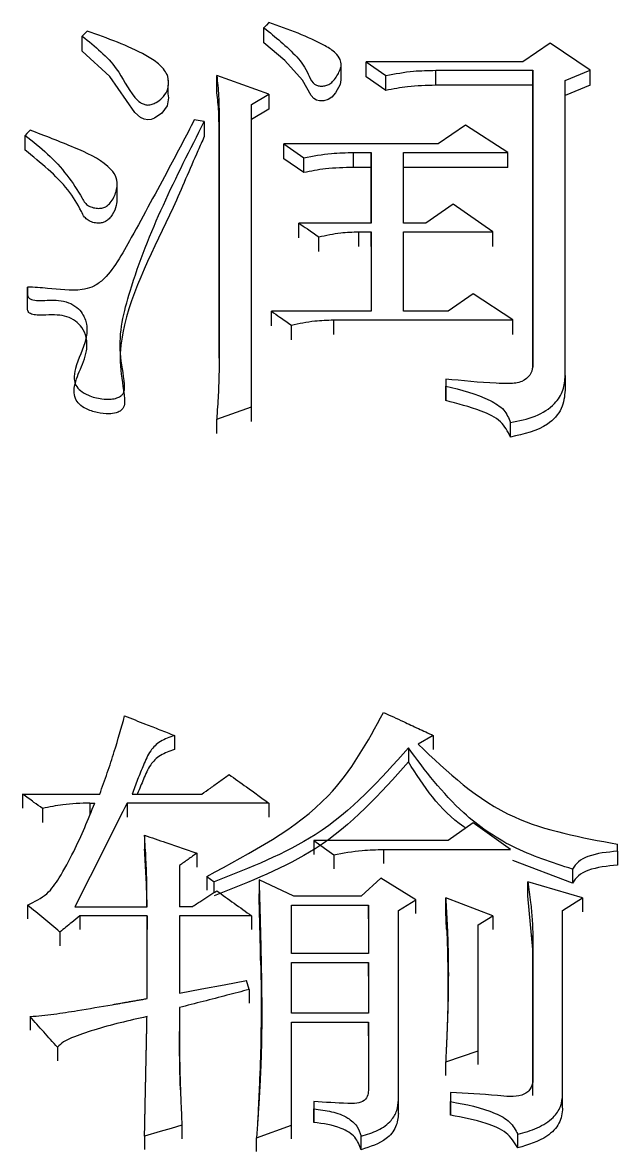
# Model space of a CAD drawing. Header units: millimetres. Extents: x 1852 to 4288, y 681 to 2404.
# Drawn here: x 2404.851 to 2407.436, y 2181.432 to 2186.341 of the extents above; entities that cross this region are included whole.
import ezdxf

# ---------------------------------------------------------------- set-up
doc = ezdxf.new("R2010")
doc.units = ezdxf.units.MM

msp = doc.modelspace()

# ---------------------------------------------------------------- linework, layer by layer
at = {"color": 7, "linetype": 'Continuous', "lineweight": 25}
for p, q in [((2405.132, 2186.3037), (2405.1103, 2186.2815)), ((2405.1103, 2186.2161), (2405.1103, 2186.2815)), ((2405.9, 2186.2532), (2405.9, 2186.3186)), ((2407.144, 2186.2518), (2407.025, 2186.1702)), ((2407.3171, 2186.1331), (2407.144, 2186.2518)), ((2406.2357, 2186.0913), (2406.2357, 2186.1569)), ((2406.3435, 2186.1702), (2406.43, 2186.1108)), ((2407.025, 2186.1702), (2406.3435, 2186.1702)), ((2406.3435, 2186.105), (2406.3435, 2186.1702)), ((2406.6464, 2186.1331), (2407.0683, 2186.1331)), ((2406.6464, 2186.0679), (2406.6464, 2186.1331)), ((2407.0683, 2186.1331), (2407.0683, 2184.8436)), ((2407.0683, 2186.0679), (2407.0683, 2186.1331)), ((2407.2089, 2186.0885), (2407.3171, 2186.1331)), ((2407.3171, 2186.0679), (2407.3171, 2186.1331)), ((2405.4835, 2186.0884), (2405.4835, 2186.0978)), ((2405.9216, 2186.029), (2405.6945, 2186.1108)), ((2405.6945, 2186.0457), (2405.6945, 2186.1108)), ((2406.43, 2186.0457), (2406.3435, 2186.105)), ((2406.43, 2186.0457), (2406.43, 2186.1108)), ((2407.2089, 2184.8058), (2407.2089, 2186.0885)), ((2405.4835, 2186.0327), (2405.4835, 2186.0686)), ((2407.0683, 2186.0679), (2406.6464, 2186.0679)), ((2407.0683, 2184.8436), (2407.0683, 2186.0679)), ((2407.3171, 2186.0679), (2407.2089, 2186.0234)), ((2405.8459, 2185.9844), (2405.9216, 2186.029)), ((2405.8459, 2184.6694), (2405.8459, 2185.9844)), ((2405.9216, 2186.029), (2405.9216, 2185.964)), ((2405.9216, 2185.964), (2405.8459, 2185.9194)), ((2405.6404, 2185.9099), (2405.5971, 2185.9173)), ((2405.6404, 2185.9099), (2405.6404, 2185.845)), ((2405.7053, 2185.9025), (2405.7053, 2184.8814)), ((2405.7053, 2185.8376), (2405.7053, 2185.9025)), ((2406.7762, 2185.895), (2406.6572, 2185.8129)), ((2406.9601, 2185.7756), (2406.7762, 2185.895)), ((2404.8616, 2185.7855), (2404.8616, 2185.8503)), ((2405.7053, 2184.8814), (2405.7053, 2185.8376)), ((2405.9865, 2185.8129), (2406.0731, 2185.7532)), ((2406.6572, 2185.8129), (2405.9865, 2185.8129)), ((2405.9865, 2185.7482), (2405.9865, 2185.8129)), ((2406.0731, 2185.6886), (2405.9865, 2185.7482)), ((2406.0731, 2185.6886), (2406.0731, 2185.7532)), ((2406.2894, 2185.7756), (2406.3651, 2185.7756)), ((2406.2894, 2185.7109), (2406.2894, 2185.7756)), ((2406.3651, 2185.7756), (2406.3651, 2185.4688)), ((2406.3651, 2185.7109), (2406.3651, 2185.7756)), ((2406.5058, 2185.7756), (2406.9601, 2185.7756)), ((2406.5058, 2185.4688), (2406.5058, 2185.7756)), ((2406.9601, 2185.7109), (2406.9601, 2185.7756)), ((2406.3651, 2185.7109), (2406.2894, 2185.7109)), ((2406.3651, 2185.4688), (2406.3651, 2185.7109)), ((2406.9601, 2185.7109), (2406.5058, 2185.7109)), ((2405.2624, 2185.5767), (2405.2624, 2185.6416)), ((2406.7221, 2185.5513), (2406.6031, 2185.4688)), ((2406.8952, 2185.4313), (2406.7221, 2185.5513)), ((2406.3651, 2185.4688), (2406.0514, 2185.4688)), ((2406.0514, 2185.4045), (2406.0514, 2185.4688)), ((2406.6031, 2185.4688), (2406.5058, 2185.4688)), ((2406.138, 2185.3446), (2406.138, 2185.4088)), ((2406.3111, 2185.4313), (2406.3651, 2185.4313)), ((2406.3111, 2185.4313), (2406.3111, 2185.3671)), ((2406.3651, 2185.4313), (2406.3651, 2185.0853)), ((2406.3651, 2185.3671), (2406.3651, 2185.4313)), ((2406.5058, 2185.4313), (2406.8952, 2185.4313)), ((2406.5058, 2185.0853), (2406.5058, 2185.4313)), ((2406.8952, 2185.3671), (2406.8952, 2185.4313)), ((2404.8724, 2185.0968), (2404.8724, 2185.1607)), ((2406.8086, 2185.1607), (2406.7005, 2185.0853)), ((2406.9817, 2185.0476), (2406.8086, 2185.1607)), ((2406.3651, 2185.0853), (2405.9324, 2185.0853)), ((2405.9324, 2185.0216), (2405.9324, 2185.0853)), ((2406.7005, 2185.0853), (2406.5058, 2185.0853)), ((2406.019, 2184.9613), (2406.019, 2185.025)), ((2406.2029, 2185.0476), (2406.9817, 2185.0476)), ((2406.2029, 2184.9839), (2406.2029, 2185.0476)), ((2406.9817, 2184.9839), (2406.9817, 2185.0476)), ((2407.2089, 2184.8058), (2407.2089, 2184.7425)), ((2406.6897, 2184.7906), (2406.6897, 2184.7603)), ((2406.6897, 2184.7906), (2406.6897, 2184.7273)), ((2406.6897, 2184.697), (2406.6897, 2184.7603)), ((2405.6945, 2184.6163), (2405.8459, 2184.6694)), ((2405.8459, 2184.6063), (2405.8459, 2184.6694)), ((2405.6945, 2184.5532), (2405.6945, 2184.6163)), ((2406.9709, 2184.5379), (2406.9709, 2184.6011)), ((2405.5106, 2183.2408), (2405.5106, 2183.1794)), ((2406.6356, 2183.2408), (2406.5707, 2183.2021)), ((2406.6356, 2183.2408), (2406.6356, 2183.1796)), ((2406.5274, 2183.1866), (2406.5274, 2183.1256)), ((2404.8507, 2182.9853), (2405.1861, 2182.9853)), ((2404.8507, 2182.9853), (2404.8507, 2182.9245)), ((2405.1428, 2182.9465), (2405.1644, 2182.9465)), ((2405.1428, 2182.9465), (2405.1428, 2182.8968)), ((2405.9216, 2182.9465), (2405.3051, 2182.9465)), ((2405.3051, 2182.9465), (2405.3051, 2182.8858)), ((2405.3267, 2182.9853), (2405.6296, 2182.9853)), ((2405.9216, 2182.9465), (2405.9216, 2182.8858)), ((2404.9373, 2182.9233), (2404.9373, 2182.8626)), ((2406.8087, 2182.8611), (2406.7005, 2182.7835)), ((2406.9709, 2182.7446), (2406.8087, 2182.8611)), ((2405.3808, 2182.8068), (2405.3808, 2182.7462)), ((2406.1164, 2182.7835), (2406.2029, 2182.7212)), ((2406.7005, 2182.7835), (2406.1164, 2182.7835)), ((2406.1164, 2182.7835), (2406.1164, 2182.723)), ((2406.4192, 2182.7446), (2406.9709, 2182.7446)), ((2406.4192, 2182.7446), (2406.4192, 2182.6841)), ((2407.4361, 2182.7368), (2407.4361, 2182.7679)), ((2405.6079, 2182.729), (2405.6079, 2182.6686)), ((2406.2029, 2182.7212), (2406.2029, 2182.6608)), ((2407.2414, 2182.5984), (2406.9811, 2182.6967)), ((2407.4361, 2182.7368), (2407.4361, 2182.6764)), ((2405.5322, 2182.6746), (2405.5322, 2182.4953)), ((2407.2414, 2182.659), (2407.2414, 2182.5987)), ((2405.6512, 2182.6278), (2405.6836, 2182.6045)), ((2405.6836, 2182.5585), (2405.6836, 2182.6045)), ((2406.0298, 2182.5421), (2405.8784, 2182.6123)), ((2405.8784, 2182.6123), (2405.8784, 2182.552)), ((2406.4084, 2182.62), (2406.3219, 2182.5421)), ((2406.5599, 2182.5265), (2406.4084, 2182.62)), ((2407.2846, 2182.5343), (2407.0467, 2182.6045)), ((2407.0467, 2182.5442), (2407.0467, 2182.6045)), ((2404.8724, 2182.5031), (2404.8724, 2182.443)), ((2406.019, 2182.5031), (2406.3543, 2182.5031)), ((2406.019, 2182.2922), (2406.019, 2182.5031)), ((2406.3219, 2182.5421), (2406.0298, 2182.5421)), ((2406.3543, 2182.5031), (2406.3543, 2182.2922)), ((2406.3543, 2182.443), (2406.3543, 2182.5031)), ((2406.4842, 2182.4797), (2406.5599, 2182.5265)), ((2406.5599, 2182.4664), (2406.5599, 2182.5265)), ((2406.8952, 2182.4563), (2406.6897, 2182.5343)), ((2406.6897, 2182.4738), (2406.6897, 2182.5343)), ((2407.0683, 2182.3101), (2407.0467, 2182.5439)), ((2407.1981, 2182.4797), (2407.2846, 2182.5343)), ((2407.2846, 2182.5343), (2407.2846, 2182.4742)), ((2405.0779, 2182.4953), (2405.3916, 2182.4953)), ((2405.3916, 2182.4563), (2405.0995, 2182.4563)), ((2405.0995, 2182.4563), (2405.0995, 2182.3962)), ((2405.3916, 2182.0965), (2405.3916, 2182.4563)), ((2405.3916, 2182.4563), (2405.3916, 2182.3962)), ((2405.5863, 2182.4953), (2405.5322, 2182.4953)), ((2405.8459, 2182.4563), (2405.5322, 2182.4563)), ((2405.5322, 2182.4563), (2405.5322, 2182.12)), ((2405.8459, 2182.4563), (2405.8459, 2182.3962)), ((2406.4842, 2181.6563), (2406.4842, 2182.4797)), ((2406.6936, 2182.3979), (2406.6897, 2182.4738)), ((2406.8303, 2182.4173), (2406.8952, 2182.4563)), ((2406.8952, 2182.4563), (2406.8952, 2182.3962)), ((2407.1981, 2181.6799), (2407.1981, 2182.4797)), ((2405.013, 2182.386), (2405.013, 2182.3261)), ((2407.0683, 2182.3704), (2407.0683, 2181.735)), ((2407.0683, 2182.3105), (2407.0683, 2182.3704)), ((2407.0683, 2181.6756), (2407.0683, 2182.3101)), ((2406.3543, 2182.2922), (2406.019, 2182.2922)), ((2406.019, 2182.2531), (2406.3543, 2182.2531)), ((2406.019, 2182.0337), (2406.019, 2182.2531)), ((2406.3543, 2182.2531), (2406.3543, 2182.0337)), ((2406.3543, 2182.1933), (2406.3543, 2182.2531)), ((2405.8351, 2182.1357), (2405.8243, 2182.1748)), ((2405.8351, 2182.1357), (2405.8351, 2182.076)), ((2404.8832, 2182.018), (2404.8832, 2181.9586)), ((2406.3543, 2182.0337), (2406.019, 2182.0337)), ((2406.019, 2181.9945), (2406.3543, 2181.9945)), ((2406.019, 2181.5459), (2406.019, 2181.9945)), ((2406.3543, 2181.9945), (2406.3544, 2181.7036)), ((2406.3543, 2181.935), (2406.3543, 2181.9945)), ((2405.0022, 2181.8845), (2405.0022, 2181.8252)), ((2406.6897, 2181.8216), (2406.8303, 2181.8688)), ((2406.8303, 2181.8095), (2406.8303, 2181.8688)), ((2406.6897, 2181.7624), (2406.6897, 2181.8216)), ((2406.7113, 2181.6878), (2406.7113, 2181.6484)), ((2406.7113, 2181.6878), (2406.7113, 2181.6287)), ((2407.1981, 2181.6209), (2407.1981, 2181.6799)), ((2406.1164, 2181.6484), (2406.1164, 2181.6169)), ((2406.1164, 2181.6484), (2406.1164, 2181.5894)), ((2406.1164, 2181.5576), (2406.1164, 2181.6169)), ((2406.4842, 2181.5973), (2406.4842, 2181.6563)), ((2406.7113, 2181.5891), (2406.7113, 2181.6484)), ((2405.5431, 2181.5459), (2405.5431, 2181.487)), ((2405.8676, 2181.4906), (2406.019, 2181.5459)), ((2406.019, 2181.487), (2406.019, 2181.5459)), ((2405.3808, 2181.4985), (2405.3808, 2181.4397)), ((2405.8676, 2181.4318), (2405.8676, 2181.4906)), ((2406.3219, 2181.4394), (2406.3219, 2181.4985)), ((2407.0034, 2181.4473), (2407.0034, 2181.5064))]:
    msp.add_line(p, q, dxfattribs=at)
at = {"color": 7, "linetype": 'Continuous', "lineweight": 25, "flags": 128}
for points in [[(2405.9216, 2186.3407), (2405.9108, 2186.3296), (2405.9, 2186.3185)], [(2406.2344, 2186.0915), (2406.2308, 2186.0712), (2406.2108, 2186.035), (2406.195, 2186.0161), (2406.1795, 2186.0058), (2406.1601, 2186.0002), (2406.1409, 2186), (2406.1275, 2186.0035), (2406.1164, 2186.0104), (2406.1056, 2186.0239), (2406.067, 2186.0907), (2405.9911, 2186.1753), (2405.9, 2186.2531), (2405.9, 2186.2531)], [(2405.4819, 2186.0313), (2405.4855, 2186.0136), (2405.4788, 2185.9791), (2405.4566, 2185.9474), (2405.4242, 2185.9245), (2405.4096, 2185.9191), (2405.3948, 2185.9173), (2405.3785, 2185.9203), (2405.3633, 2185.9279), (2405.339, 2185.9504), (2405.2298, 2186.1068), (2405.1103, 2186.2161), (2405.1103, 2186.2161)], [(2404.8832, 2185.8726), (2404.8777, 2185.867), (2404.8696, 2185.8586), (2404.8616, 2185.8503)], [(2404.8724, 2185.1269), (2404.8724, 2185.1506), (2404.8724, 2185.1908)], [(2405.6512, 2182.6278), (2405.6512, 2182.601), (2405.6512, 2182.5841), (2405.6512, 2182.5676)], [(2405.5322, 2182.12), (2405.6296, 2182.1383), (2405.7269, 2182.1566), (2405.8243, 2182.1748)], [(2405.5431, 2181.5459), (2405.496, 2181.5322), (2405.449, 2181.5184), (2405.3808, 2181.4985)]]:
    msp.add_lwpolyline(points, dxfattribs=at)
at = {"color": 7, "linetype": 'Continuous', "lineweight": 25}
for points, knots in [([(2405.9, 2186.3185), (2405.9246, 2186.2983), (2405.9985, 2186.2373), (2406.0801, 2186.1592), (2406.1037, 2186.0864), (2406.1222, 2186.0702), (2406.1361, 2186.0652), (2406.1522, 2186.0639), (2406.1697, 2186.0665), (2406.188, 2186.0742), (2406.2104, 2186.0957), (2406.2261, 2186.1238), (2406.2383, 2186.1554), (2406.2315, 2186.1831), (2406.2093, 2186.2136), (2406.1458, 2186.2522), (2406.0486, 2186.2959), (2405.9641, 2186.3257), (2405.9216, 2186.3407)], [0, 0, 0, 0, 0.109185, 0.329159, 0.383764, 0.397994, 0.412315, 0.428913, 0.44575, 0.465116, 0.490353, 0.552222, 0.585254, 0.61868, 0.660425, 0.720614, 0.859403, 1, 1, 1, 1]), ([(2405.1103, 2186.2815), (2405.1654, 2186.2371), (2405.2629, 2186.1584), (2405.3095, 2186.0452), (2405.3572, 2185.9954), (2405.3776, 2185.9848), (2405.3956, 2185.9811), (2405.4148, 2185.9847), (2405.4362, 2185.995), (2405.4605, 2186.014), (2405.4815, 2186.0432), (2405.4876, 2186.079), (2405.48, 2186.121), (2405.4441, 2186.1635), (2405.3305, 2186.233), (2405.22, 2186.2724), (2405.132, 2186.3037)], [0, 0, 0, 0, 0.207529, 0.367372, 0.400836, 0.41667, 0.431354, 0.448141, 0.466694, 0.497248, 0.538464, 0.578549, 0.619959, 0.682145, 0.746849, 1, 1, 1, 1]), ([(2406.43, 2186.1108), (2406.4698, 2186.1182), (2406.5409, 2186.1314), (2406.6141, 2186.1326), (2406.6464, 2186.1331)], [0, 0, 0, 0, 0.558835, 1, 1, 1, 1]), ([(2405.6945, 2186.1108), (2405.6978, 2186.0812), (2405.7034, 2186.0319), (2405.7045, 2185.9623), (2405.705, 2185.9224), (2405.7053, 2185.9025)], [0, 0, 0, 0, 0.426865, 0.713404, 1, 1, 1, 1]), ([(2405.7053, 2185.8376), (2405.7051, 2185.8524), (2405.7046, 2185.8946), (2405.7039, 2185.9641), (2405.6976, 2186.0185), (2405.6945, 2186.0457)], [0, 0, 0, 0, 0.213578, 0.606407, 1, 1, 1, 1]), ([(2406.6464, 2186.0679), (2406.6053, 2186.067), (2406.5321, 2186.0654), (2406.4612, 2186.0517), (2406.43, 2186.0457)], [0, 0, 0, 0, 0.561085, 1, 1, 1, 1]), ([(2405.5971, 2185.9173), (2405.5607, 2185.8473), (2405.4718, 2185.6763), (2405.3592, 2185.4703), (2405.2673, 2185.3045), (2405.2132, 2185.229), (2405.1561, 2185.189), (2405.075, 2185.1703), (2404.9801, 2185.1847), (2404.9014, 2185.1891), (2404.8724, 2185.1908)], [0, 0, 0, 0, 0.221772, 0.540825, 0.653503, 0.748944, 0.789647, 0.822549, 0.93445, 1, 1, 1, 1]), ([(2404.8724, 2185.1607), (2404.8725, 2185.1572), (2404.8727, 2185.1514), (2404.8774, 2185.1439), (2404.8849, 2185.1383), (2404.9015, 2185.1329), (2404.9434, 2185.1314), (2404.9955, 2185.1364), (2405.0511, 2185.1245), (2405.0873, 2185.1041), (2405.1155, 2185.0718), (2405.133, 2185.0243), (2405.1276, 2184.9407), (2405.0831, 2184.8657), (2405.0724, 2184.7966), (2405.0804, 2184.7631), (2405.1018, 2184.7375), (2405.1409, 2184.7159), (2405.1878, 2184.7035), (2405.2307, 2184.7018), (2405.2584, 2184.7067), (2405.2758, 2184.7146), (2405.2866, 2184.7247), (2405.2947, 2184.7425), (2405.2924, 2184.8029), (2405.258, 2184.9471), (2405.3534, 2185.3452), (2405.5181, 2185.6693), (2405.6404, 2185.9099)], [0, 0, 0, 0, 0.005261, 0.008837, 0.012422, 0.017277, 0.029828, 0.061172, 0.078769, 0.096459, 0.112862, 0.137643, 0.170618, 0.238675, 0.261666, 0.275651, 0.289759, 0.306991, 0.331345, 0.347224, 0.357105, 0.364402, 0.370592, 0.376767, 0.392657, 0.46137, 0.600195, 1, 1, 1, 1]), ([(2404.8616, 2185.8503), (2404.8951, 2185.8239), (2404.9965, 2185.7438), (2405.0759, 2185.6397), (2405.1197, 2185.5578), (2405.137, 2185.5432), (2405.1583, 2185.5348), (2405.1802, 2185.532), (2405.2004, 2185.5345), (2405.2181, 2185.5427), (2405.2413, 2185.5659), (2405.2577, 2185.6017), (2405.2655, 2185.6459), (2405.2519, 2185.6847), (2405.1959, 2185.7434), (2405.0653, 2185.8035), (2404.9476, 2185.8482), (2404.8832, 2185.8727)], [0, 0, 0, 0, 0.118687, 0.359196, 0.382949, 0.402078, 0.421221, 0.441113, 0.455768, 0.470499, 0.490908, 0.548405, 0.590663, 0.633125, 0.674263, 0.821869, 1, 1, 1, 1]), ([(2405.6404, 2185.845), (2405.6311, 2185.8246), (2405.585, 2185.7225), (2405.469, 2185.4388), (2405.2976, 2185.1364), (2405.2675, 2184.847), (2405.2922, 2184.7427), (2405.2946, 2184.6796), (2405.2868, 2184.6613), (2405.2744, 2184.6503), (2405.2539, 2184.6419), (2405.2197, 2184.6378), (2405.1737, 2184.6429), (2405.1294, 2184.6579), (2405.0958, 2184.6795), (2405.077, 2184.7067), (2405.0714, 2184.7563), (2405.0974, 2184.8254), (2405.1315, 2184.9005), (2405.1311, 2184.968), (2405.1128, 2185.0127), (2405.0824, 2185.0443), (2405.0443, 2185.0628), (2404.9993, 2185.0707), (2404.9601, 2185.0692), (2404.9266, 2185.0682), (2404.9052, 2185.069), (2404.8897, 2185.0725), (2404.8803, 2185.0772), (2404.8743, 2185.084), (2404.8724, 2185.0909), (2404.8724, 2185.0953), (2404.8724, 2185.0968)], [0, 0, 0, 0, 0.033509, 0.167495, 0.460572, 0.533975, 0.607467, 0.62244, 0.629349, 0.63632, 0.644144, 0.656215, 0.676583, 0.698156, 0.712672, 0.727345, 0.74395, 0.787231, 0.835835, 0.865096, 0.888822, 0.906543, 0.924342, 0.940793, 0.960202, 0.97046, 0.980426, 0.985388, 0.989354, 0.993351, 0.997673, 1, 1, 1, 1]), ([(2405.261, 2185.5768), (2405.2607, 2185.5663), (2405.26, 2185.5415), (2405.2451, 2185.5113), (2405.2286, 2185.4878), (2405.2133, 2185.4755), (2405.1966, 2185.4693), (2405.1774, 2185.4678), (2405.156, 2185.471), (2405.1348, 2185.48), (2405.117, 2185.4966), (2405.0948, 2185.5435), (2405.0505, 2185.617), (2404.9627, 2185.7042), (2404.8955, 2185.7583), (2404.8616, 2185.7855)], [0, 0, 0, 0, 0.057364, 0.135452, 0.174054, 0.20354, 0.227011, 0.250403, 0.283482, 0.316855, 0.35045, 0.398369, 0.589542, 0.793116, 1, 1, 1, 1]), ([(2406.0731, 2185.7532), (2406.1128, 2185.7606), (2406.184, 2185.7739), (2406.2571, 2185.7751), (2406.2894, 2185.7756)], [0, 0, 0, 0, 0.558836, 1, 1, 1, 1]), ([(2406.2894, 2185.7109), (2406.2483, 2185.71), (2406.1751, 2185.7084), (2406.1042, 2185.6946), (2406.0731, 2185.6886)], [0, 0, 0, 0, 0.561086, 1, 1, 1, 1]), ([(2406.0514, 2185.4688), (2406.0638, 2185.4602), (2406.0844, 2185.446), (2406.1132, 2185.426), (2406.1297, 2185.4145), (2406.138, 2185.4088)], [0, 0, 0, 0, 0.42837, 0.714189, 1, 1, 1, 1]), ([(2406.138, 2185.4088), (2406.1697, 2185.4156), (2406.2264, 2185.4278), (2406.2851, 2185.4302), (2406.311, 2185.4313)], [0, 0, 0, 0, 0.558879, 1, 1, 1, 1]), ([(2404.8724, 2185.1908), (2404.8724, 2185.1852), (2404.8724, 2185.1751), (2404.8724, 2185.1651), (2404.8724, 2185.1607)], [0, 0, 0, 0, 0.56, 1, 1, 1, 1]), ([(2405.9324, 2185.0853), (2405.9448, 2185.0767), (2405.9654, 2185.0623), (2405.9943, 2185.0422), (2406.0107, 2185.0307), (2406.019, 2185.025)], [0, 0, 0, 0, 0.428365, 0.714185, 1, 1, 1, 1]), ([(2406.019, 2185.025), (2406.0526, 2185.0323), (2406.1128, 2185.0456), (2406.1753, 2185.047), (2406.2029, 2185.0476)], [0, 0, 0, 0, 0.558545, 1, 1, 1, 1]), ([(2405.7053, 2184.8814), (2405.705, 2184.8549), (2405.7044, 2184.8019), (2405.7011, 2184.7135), (2405.6969, 2184.6516), (2405.6945, 2184.6163)], [0, 0, 0, 0, 0.300385, 0.600783, 1, 1, 1, 1]), ([(2407.0683, 2184.8436), (2407.0654, 2184.8313), (2407.0596, 2184.8063), (2407.0213, 2184.7751), (2406.965, 2184.7698), (2406.8546, 2184.7736), (2406.7627, 2184.7831), (2406.6897, 2184.7906)], [0, 0, 0, 0, 0.1108835, 0.2260486, 0.356903, 0.4892019, 1, 1, 1, 1]), ([(2406.9709, 2184.6011), (2407.008, 2184.6086), (2407.0807, 2184.6233), (2407.1636, 2184.6754), (2407.2042, 2184.7415), (2407.2073, 2184.7845), (2407.2089, 2184.8058)], [0, 0, 0, 0, 0.292671, 0.574804, 0.788903, 1, 1, 1, 1]), ([(2406.6897, 2184.7603), (2406.756, 2184.7435), (2406.8477, 2184.7202), (2406.9484, 2184.6601), (2406.9635, 2184.6205), (2406.9709, 2184.6011)], [0, 0, 0, 0, 0.5729384, 0.7913837, 1, 1, 1, 1]), ([(2406.6897, 2184.7272), (2406.6897, 2184.7216), (2406.6897, 2184.7115), (2406.6897, 2184.7014), (2406.6897, 2184.697)], [0, 0, 0, 0, 0.56, 1, 1, 1, 1]), ([(2407.2089, 2184.7423), (2407.2063, 2184.7152), (2407.2009, 2184.6603), (2407.1227, 2184.5725), (2407.0292, 2184.5512), (2406.9709, 2184.5379)], [0, 0, 0, 0, 0.269364, 0.545159, 1, 1, 1, 1]), ([(2406.9709, 2184.5379), (2406.9595, 2184.5621), (2406.9359, 2184.612), (2406.8256, 2184.662), (2406.7415, 2184.6836), (2406.6897, 2184.697)], [0, 0, 0, 0, 0.2654466, 0.5469642, 1, 1, 1, 1]), ([(2405.6512, 2182.6278), (2405.8466, 2182.7321), (2406.1897, 2182.915), (2406.3502, 2183.2129), (2406.4193, 2183.3412)], [0, 0, 0, 0, 0.569597, 1, 1, 1, 1]), ([(2406.4193, 2183.3412), (2406.4483, 2183.3277), (2406.4988, 2183.3042), (2406.5709, 2183.2708), (2406.614, 2183.2508), (2406.6356, 2183.2408)], [0, 0, 0, 0, 0.402386, 0.701193, 1, 1, 1, 1]), ([(2405.1861, 2182.9853), (2405.1972, 2183.0162), (2405.2195, 2183.078), (2405.2566, 2183.1914), (2405.2798, 2183.2742), (2405.2942, 2183.3257)], [0, 0, 0, 0, 0.274107, 0.548239, 1, 1, 1, 1]), ([(2405.2942, 2183.3257), (2405.3244, 2183.3139), (2405.3755, 2183.2938), (2405.4476, 2183.2655), (2405.4896, 2183.249), (2405.5106, 2183.2408)], [0, 0, 0, 0, 0.417909, 0.708955, 1, 1, 1, 1]), ([(2405.5106, 2183.2408), (2405.4892, 2183.2333), (2405.4474, 2183.2186), (2405.4003, 2183.1715), (2405.3768, 2183.1121), (2405.3501, 2183.0492), (2405.3345, 2183.0066), (2405.3267, 2182.9853)], [0, 0, 0, 0, 0.178456, 0.349692, 0.567005, 0.783635, 1, 1, 1, 1]), ([(2406.5274, 2183.1866), (2406.405, 2183.0492), (2406.1828, 2182.7999), (2405.8383, 2182.665), (2405.6836, 2182.6045)], [0, 0, 0, 0, 0.551113, 1, 1, 1, 1]), ([(2407.2414, 2182.659), (2407.1518, 2182.688), (2406.9749, 2182.7452), (2406.7214, 2182.9255), (2406.6006, 2183.0882), (2406.5274, 2183.1866)], [0, 0, 0, 0, 0.288018, 0.569196, 1, 1, 1, 1]), ([(2406.5707, 2183.2021), (2406.698, 2183.0811), (2406.9293, 2182.8613), (2407.2789, 2182.7969), (2407.4361, 2182.7679)], [0, 0, 0, 0, 0.550671, 1, 1, 1, 1]), ([(2405.5106, 2183.1794), (2405.4892, 2183.1719), (2405.4474, 2183.1573), (2405.4002, 2183.1102), (2405.377, 2183.0509), (2405.3583, 2183.0082), (2405.35, 2182.9861), (2405.3497, 2182.9853)], [0, 0, 0, 0, 0.225395, 0.441569, 0.715814, 0.989183, 1, 1, 1, 1]), ([(2406.5274, 2183.1253), (2406.405, 2182.9881), (2406.1827, 2182.739), (2405.8383, 2182.6044), (2405.6836, 2182.5439)], [0, 0, 0, 0, 0.551009, 1, 1, 1, 1]), ([(2406.7761, 2182.8378), (2406.7736, 2182.8395), (2406.6623, 2182.9156), (2406.5941, 2183.0216), (2406.5274, 2183.1253)], [0, 0, 0, 0, 0.022454, 1, 1, 1, 1]), ([(2405.6296, 2182.9853), (2405.6421, 2182.9943), (2405.6681, 2183.0129), (2405.7078, 2183.0414), (2405.735, 2183.0608), (2405.7486, 2183.0706)], [0, 0, 0, 0, 0.314652, 0.657325, 1, 1, 1, 1]), ([(2405.7486, 2183.0706), (2405.7735, 2183.0527), (2405.8149, 2183.0231), (2405.8725, 2182.9817), (2405.9053, 2182.9583), (2405.9216, 2182.9465)], [0, 0, 0, 0, 0.432644, 0.716322, 1, 1, 1, 1]), ([(2404.9373, 2182.9233), (2404.9249, 2182.9321), (2404.9043, 2182.9469), (2404.8755, 2182.9676), (2404.859, 2182.9794), (2404.8507, 2182.9853)], [0, 0, 0, 0, 0.428361, 0.714181, 1, 1, 1, 1]), ([(2404.8724, 2182.5031), (2404.9024, 2182.5178), (2404.9618, 2182.5469), (2405.019, 2182.6347), (2405.0908, 2182.7649), (2405.1357, 2182.8757), (2405.1644, 2182.9465)], [0, 0, 0, 0, 0.161067, 0.318631, 0.564031, 1, 1, 1, 1]), ([(2405.1428, 2182.9465), (2405.1037, 2182.9454), (2405.0341, 2182.9435), (2404.9668, 2182.9294), (2404.9373, 2182.9233)], [0, 0, 0, 0, 0.5610734, 1, 1, 1, 1]), ([(2405.3051, 2182.9465), (2405.28, 2182.8969), (2405.2296, 2182.7971), (2405.1539, 2182.6467), (2405.1032, 2182.5458), (2405.0779, 2182.4953)], [0, 0, 0, 0, 0.330678, 0.665338, 1, 1, 1, 1]), ([(2405.3916, 2182.4953), (2405.3915, 2182.5286), (2405.3914, 2182.5973), (2405.3876, 2182.7012), (2405.3831, 2182.7716), (2405.3808, 2182.8068)], [0, 0, 0, 0, 0.320269, 0.660054, 1, 1, 1, 1]), ([(2405.3808, 2182.8068), (2405.4117, 2182.7962), (2405.465, 2182.778), (2405.5407, 2182.752), (2405.5855, 2182.7367), (2405.6079, 2182.729)], [0, 0, 0, 0, 0.4083, 0.70415, 1, 1, 1, 1]), ([(2405.3912, 2182.4953), (2405.3911, 2182.5085), (2405.3909, 2182.5569), (2405.3875, 2182.6405), (2405.383, 2182.7108), (2405.3808, 2182.7459)], [0, 0, 0, 0, 0.1572683, 0.5785381, 1, 1, 1, 1]), ([(2406.2029, 2182.7212), (2406.244, 2182.7292), (2406.3151, 2182.7429), (2406.3883, 2182.7441), (2406.4192, 2182.7446)], [0, 0, 0, 0, 0.576908, 1, 1, 1, 1]), ([(2405.6079, 2182.729), (2405.5953, 2182.7199), (2405.5701, 2182.7018), (2405.5448, 2182.6836), (2405.5322, 2182.6746)], [0, 0, 0, 0, 0.5000008, 1, 1, 1, 1]), ([(2407.4361, 2182.7368), (2407.392, 2182.733), (2407.3311, 2182.7278), (2407.2643, 2182.6939), (2407.2489, 2182.6705), (2407.2414, 2182.659)], [0, 0, 0, 0, 0.571542, 0.789948, 1, 1, 1, 1]), ([(2407.4361, 2182.6761), (2407.392, 2182.6723), (2407.3312, 2182.6671), (2407.2643, 2182.6333), (2407.2489, 2182.6098), (2407.2414, 2182.5984)], [0, 0, 0, 0, 0.571693, 0.790076, 1, 1, 1, 1]), ([(2405.8784, 2182.6123), (2405.8786, 2182.6053), (2405.879, 2182.5915), (2405.8796, 2182.5708), (2405.8802, 2182.5501), (2405.8808, 2182.5293), (2405.8813, 2182.512), (2405.8817, 2182.4947), (2405.8821, 2182.4809), (2405.8825, 2182.467), (2405.8828, 2182.4567), (2405.883, 2182.448), (2405.8833, 2182.4359), (2405.8837, 2182.4238), (2405.884, 2182.4099), (2405.8843, 2182.3995), (2405.8846, 2182.3857), (2405.885, 2182.3718), (2405.8854, 2182.3545), (2405.8857, 2182.3406), (2405.8861, 2182.3267), (2405.8863, 2182.3181), (2405.8864, 2182.3094), (2405.8866, 2182.3007), (2405.8868, 2182.2921), (2405.887, 2182.2834), (2405.8872, 2182.2747), (2405.8874, 2182.2661), (2405.8875, 2182.2574), (2405.8877, 2182.2487), (2405.8879, 2182.24), (2405.888, 2182.2313), (2405.8882, 2182.2227), (2405.8883, 2182.214), (2405.8885, 2182.2053), (2405.8888, 2182.1862), (2405.8899, 2182.1133), (2405.8906, 2182.0159), (2405.8894, 2181.9183), (2405.8882, 2181.8695), (2405.8874, 2181.8416), (2405.8867, 2181.8207), (2405.8859, 2181.7998), (2405.885, 2181.7788), (2405.8842, 2181.7614), (2405.8833, 2181.744), (2405.8824, 2181.7265), (2405.8815, 2181.7091), (2405.8805, 2181.6916), (2405.8795, 2181.6741), (2405.8783, 2181.6532), (2405.8772, 2181.6357), (2405.8761, 2181.6183), (2405.875, 2181.6008), (2405.8738, 2181.5833), (2405.8727, 2181.5659), (2405.8715, 2181.5484), (2405.8703, 2181.5309), (2405.869, 2181.5117), (2405.8682, 2181.4994), (2405.8676, 2181.4906)], [0, 0, 0, 0, 0.018603, 0.037206, 0.055809, 0.074412, 0.093015, 0.102316, 0.120919, 0.130221, 0.139522, 0.148824, 0.153474, 0.172077, 0.181379, 0.19068, 0.199982, 0.218585, 0.227886, 0.246489, 0.255791, 0.265092, 0.269743, 0.279044, 0.288346, 0.292997, 0.302298, 0.311599, 0.31625, 0.325552, 0.334853, 0.339504, 0.348805, 0.358107, 0.362758, 0.372059, 0.409265, 0.558092, 0.632505, 0.669711, 0.688314, 0.706917, 0.72552, 0.744123, 0.762726, 0.772028, 0.790631, 0.809233, 0.818535, 0.837138, 0.855741, 0.874344, 0.883645, 0.902248, 0.920851, 0.930153, 0.948756, 0.967359, 0.97666, 1, 1, 1, 1]), ([(2407.0467, 2182.6045), (2407.0509, 2182.5746), (2407.0585, 2182.5209), (2407.0662, 2182.4428), (2407.0676, 2182.3946), (2407.0683, 2182.3704)], [0, 0, 0, 0, 0.38409, 0.691775, 1, 1, 1, 1]), ([(2405.5863, 2182.4953), (2405.5994, 2182.5038), (2405.6239, 2182.5197), (2405.66, 2182.5431), (2405.683, 2182.558), (2405.6945, 2182.5655)], [0, 0, 0, 0, 0.36195, 0.680974, 1, 1, 1, 1]), ([(2405.6945, 2182.5655), (2405.7197, 2182.5473), (2405.7702, 2182.5109), (2405.8207, 2182.4745), (2405.8459, 2182.4563)], [0, 0, 0, 0, 0.5, 1, 1, 1, 1]), ([(2405.886, 2182.2424), (2405.8859, 2182.2455), (2405.8841, 2182.349), (2405.8812, 2182.4519), (2405.8784, 2182.5517)], [0, 0, 0, 0, 0.030859, 1, 1, 1, 1]), ([(2405.013, 2182.386), (2404.9896, 2182.4055), (2404.9427, 2182.4446), (2404.8959, 2182.4836), (2404.8724, 2182.5031)], [0, 0, 0, 0, 0.5, 1, 1, 1, 1]), ([(2406.6897, 2182.5343), (2406.6911, 2182.5101), (2406.6932, 2182.4738), (2406.6955, 2182.4313), (2406.6965, 2182.4101), (2406.6974, 2182.3889), (2406.7, 2182.3252), (2406.7015, 2182.24), (2406.701, 2182.1427), (2406.6999, 2182.0909), (2406.6991, 2182.0604), (2406.6989, 2182.0513), (2406.6985, 2182.0391), (2406.6981, 2182.0269), (2406.6977, 2182.0147), (2406.6974, 2182.0056), (2406.6971, 2181.9964), (2406.6966, 2181.9842), (2406.6962, 2181.972), (2406.6957, 2181.9598), (2406.6953, 2181.9507), (2406.6948, 2181.9385), (2406.6943, 2181.9263), (2406.6937, 2181.911), (2406.693, 2181.8957), (2406.6922, 2181.8774), (2406.6911, 2181.8527), (2406.6903, 2181.8341), (2406.6897, 2181.8216)], [0, 0, 0, 0, 0.1024398, 0.1536597, 0.1792697, 0.1920747, 0.2432948, 0.4481938, 0.5506355, 0.6530768, 0.6658817, 0.6786867, 0.6914917, 0.7171016, 0.7299066, 0.7427115, 0.7555165, 0.7683215, 0.7939314, 0.8067364, 0.8195413, 0.8323463, 0.8579562, 0.8707612, 0.8963711, 0.9219811, 0.947591, 1, 1, 1, 1]), ([(2405.0995, 2182.4563), (2405.0877, 2182.4467), (2405.0674, 2182.4302), (2405.0386, 2182.4068), (2405.0215, 2182.393), (2405.013, 2182.386)], [0, 0, 0, 0, 0.408883, 0.704441, 1, 1, 1, 1]), ([(2406.6939, 2182.3991), (2406.6939, 2182.3992), (2406.6938, 2182.3999), (2406.694, 2182.3947), (2406.6967, 2182.3312), (2406.7, 2182.2203), (2406.6995, 2182.0802), (2406.6978, 2182.0208), (2406.6968, 2181.9889)], [0, 0, 0, 0, 0.003713, 0.025466, 0.076389, 0.48901, 0.726573, 1, 1, 1, 1]), ([(2406.8303, 2181.8688), (2406.8303, 2182.0022), (2406.8303, 2182.1855), (2406.8303, 2182.3677), (2406.8303, 2182.4173)], [0, 0, 0, 0, 0.728341, 1, 1, 1, 1]), ([(2405.8859, 2182.2463), (2405.8859, 2182.2463), (2405.8859, 2182.2466), (2405.886, 2182.2456), (2405.8864, 2182.2197), (2405.8883, 2182.0846), (2405.887, 2181.9187), (2405.8814, 2181.7459), (2405.8758, 2181.6282), (2405.8731, 2181.5739), (2405.8721, 2181.5569), (2405.872, 2181.5547), (2405.872, 2181.5547), (2405.872, 2181.5547)], [0, 0, 0, 0, 0.0005031, 0.0072608, 0.0135762, 0.2215354, 0.5008607, 0.7564849, 0.9233, 0.9846772, 0.9950824, 0.9988797, 1, 1, 1, 1]), ([(2405.8351, 2182.1357), (2405.8031, 2182.1274), (2405.7366, 2182.1102), (2405.6356, 2182.084), (2405.5667, 2182.0662), (2405.5322, 2182.0573)], [0, 0, 0, 0, 0.317295, 0.658647, 1, 1, 1, 1]), ([(2404.8832, 2182.018), (2404.9177, 2182.0214), (2404.9867, 2182.0281), (2405.1056, 2182.0469), (2405.1963, 2182.0623), (2405.2562, 2182.0727), (2405.2688, 2182.0749), (2405.2782, 2182.0765), (2405.2877, 2182.0782), (2405.2956, 2182.0796), (2405.3034, 2182.0809), (2405.3097, 2182.082), (2405.3176, 2182.0834), (2405.3255, 2182.0848), (2405.3334, 2182.0862), (2405.3412, 2182.0876), (2405.3491, 2182.089), (2405.357, 2182.0904), (2405.3648, 2182.0917), (2405.3727, 2182.0931), (2405.3822, 2182.0948), (2405.3885, 2182.0959), (2405.3916, 2182.0965)], [0, 0, 0, 0, 0.201249, 0.402512, 0.701241, 0.738586, 0.757258, 0.77593, 0.794603, 0.813275, 0.822611, 0.841284, 0.85062, 0.869292, 0.887965, 0.897301, 0.915973, 0.934645, 0.943982, 0.962654, 0.981327, 1, 1, 1, 1]), ([(2405.5322, 2182.0573), (2405.5322, 2182.0021), (2405.5322, 2181.9452), (2405.5327, 2181.8847), (2405.5328, 2181.8761), (2405.5329, 2181.8674), (2405.533, 2181.8588), (2405.5331, 2181.8519), (2405.5332, 2181.8432), (2405.5333, 2181.8363), (2405.5334, 2181.8277), (2405.5335, 2181.8208), (2405.5337, 2181.8121), (2405.5339, 2181.8035), (2405.5341, 2181.7896), (2405.5344, 2181.7775), (2405.5347, 2181.7654), (2405.535, 2181.7568), (2405.5352, 2181.7481), (2405.5355, 2181.7395), (2405.5357, 2181.7308), (2405.5361, 2181.7204), (2405.5364, 2181.7101), (2405.5367, 2181.7014), (2405.537, 2181.6928), (2405.5373, 2181.6841), (2405.5377, 2181.6754), (2405.5379, 2181.6685), (2405.5382, 2181.6616), (2405.5385, 2181.6547), (2405.5388, 2181.646), (2405.5392, 2181.6374), (2405.5395, 2181.6287), (2405.5399, 2181.62), (2405.5407, 2181.601), (2405.5418, 2181.5757), (2405.5427, 2181.5538), (2405.5431, 2181.5459)], [0, 0, 0, 0, 0.32454, 0.334682, 0.354966, 0.37525, 0.385391, 0.405675, 0.415817, 0.436101, 0.446242, 0.466526, 0.476668, 0.496952, 0.517235, 0.557803, 0.567945, 0.588228, 0.608512, 0.618654, 0.638938, 0.659221, 0.679505, 0.699789, 0.709931, 0.730214, 0.750498, 0.76064, 0.770782, 0.791065, 0.801207, 0.821491, 0.841775, 0.851916, 0.8722, 0.953335, 1, 1, 1, 1]), ([(2405.0022, 2181.8845), (2404.9824, 2181.9068), (2404.9427, 2181.9513), (2404.903, 2181.9958), (2404.8832, 2182.018)], [0, 0, 0, 0, 0.499998, 1, 1, 1, 1]), ([(2405.3916, 2182.018), (2405.3136, 2182.0005), (2405.2016, 2181.9754), (2405.0831, 2181.934), (2405.0274, 2181.9101), (2405.0105, 2181.893), (2405.0022, 2181.8845)], [0, 0, 0, 0, 0.564923, 0.811394, 0.907312, 1, 1, 1, 1]), ([(2405.3808, 2181.4985), (2405.3808, 2181.501), (2405.3809, 2181.5048), (2405.381, 2181.5098), (2405.3811, 2181.5149), (2405.3813, 2181.5211), (2405.3814, 2181.5287), (2405.3816, 2181.5362), (2405.3817, 2181.5438), (2405.3819, 2181.5513), (2405.382, 2181.5588), (2405.3822, 2181.5664), (2405.3824, 2181.5739), (2405.3825, 2181.5815), (2405.3827, 2181.589), (2405.3829, 2181.599), (2405.3831, 2181.6091), (2405.3833, 2181.6191), (2405.3834, 2181.6267), (2405.3836, 2181.6342), (2405.3838, 2181.6417), (2405.3839, 2181.6493), (2405.3841, 2181.6568), (2405.3842, 2181.6643), (2405.3844, 2181.6718), (2405.3845, 2181.6794), (2405.3847, 2181.6869), (2405.3848, 2181.6944), (2405.3851, 2181.7045), (2405.3853, 2181.7145), (2405.3855, 2181.7245), (2405.3856, 2181.7321), (2405.3858, 2181.7396), (2405.3859, 2181.7471), (2405.3861, 2181.7546), (2405.3863, 2181.7621), (2405.3864, 2181.7697), (2405.3866, 2181.7772), (2405.3867, 2181.7847), (2405.3869, 2181.7922), (2405.3871, 2181.8022), (2405.3873, 2181.8123), (2405.3875, 2181.8223), (2405.3877, 2181.8298), (2405.3878, 2181.8373), (2405.388, 2181.8448), (2405.3881, 2181.8523), (2405.3883, 2181.8598), (2405.3885, 2181.8674), (2405.3886, 2181.8749), (2405.3888, 2181.8824), (2405.3889, 2181.8899), (2405.3891, 2181.8974), (2405.3893, 2181.9074), (2405.3895, 2181.9174), (2405.3897, 2181.9274), (2405.3899, 2181.9349), (2405.39, 2181.9424), (2405.3902, 2181.9499), (2405.3903, 2181.9574), (2405.3905, 2181.9649), (2405.3907, 2181.9724), (2405.3908, 2181.9799), (2405.391, 2181.9874), (2405.3911, 2181.9949), (2405.3913, 2182.0051), (2405.3915, 2182.0128), (2405.3916, 2182.018)], [0, 0, 0, 0, 0.014477, 0.021715, 0.028953, 0.043429, 0.057906, 0.072382, 0.086858, 0.101335, 0.115811, 0.130287, 0.144764, 0.15924, 0.173716, 0.188193, 0.217145, 0.231622, 0.246098, 0.260574, 0.275051, 0.289527, 0.304003, 0.31848, 0.332956, 0.347432, 0.361908, 0.376385, 0.390861, 0.419814, 0.43429, 0.448766, 0.463243, 0.477719, 0.492195, 0.506672, 0.521148, 0.535624, 0.550101, 0.564577, 0.579053, 0.608006, 0.622482, 0.636959, 0.651435, 0.665911, 0.680388, 0.694864, 0.70934, 0.723817, 0.738293, 0.752769, 0.767246, 0.781722, 0.810675, 0.825151, 0.839627, 0.854104, 0.86858, 0.883056, 0.897533, 0.912009, 0.926485, 0.940962, 0.955438, 0.969914, 1, 1, 1, 1]), ([(2405.5368, 2181.6991), (2405.5368, 2181.7006), (2405.5366, 2181.7051), (2405.535, 2181.7564), (2405.5333, 2181.8396), (2405.5326, 2181.9153), (2405.5325, 2181.9505), (2405.5325, 2181.9536)], [0, 0, 0, 0, 0.043588, 0.13963, 0.631797, 0.967745, 1, 1, 1, 1]), ([(2407.0684, 2181.735), (2407.0659, 2181.7242), (2407.0618, 2181.7068), (2407.0434, 2181.6865), (2406.9972, 2181.6652), (2406.8798, 2181.6798), (2406.7783, 2181.6846), (2406.7113, 2181.6878)], [0, 0, 0, 0, 0.101343, 0.162893, 0.226662, 0.489518, 1, 1, 1, 1]), ([(2406.3544, 2181.7036), (2406.3539, 2181.695), (2406.3529, 2181.6775), (2406.3385, 2181.6506), (2406.3021, 2181.6393), (2406.2279, 2181.6416), (2406.1657, 2181.6454), (2406.1164, 2181.6484)], [0, 0, 0, 0, 0.111245, 0.226323, 0.352571, 0.486481, 1, 1, 1, 1]), ([(2407.0034, 2181.5064), (2407.0322, 2181.5145), (2407.089, 2181.5306), (2407.1554, 2181.5726), (2407.1931, 2181.6261), (2407.1965, 2181.6621), (2407.1981, 2181.6799)], [0, 0, 0, 0, 0.291495, 0.574413, 0.789057, 1, 1, 1, 1]), ([(2406.1164, 2181.6169), (2406.1425, 2181.6137), (2406.1943, 2181.6075), (2406.2611, 2181.5832), (2406.3071, 2181.544), (2406.317, 2181.5135), (2406.3219, 2181.4985)], [0, 0, 0, 0, 0.2904, 0.575151, 0.790821, 1, 1, 1, 1]), ([(2406.3219, 2181.4985), (2406.3472, 2181.5058), (2406.397, 2181.5202), (2406.4521, 2181.5606), (2406.4808, 2181.609), (2406.4831, 2181.6406), (2406.4842, 2181.6563)], [0, 0, 0, 0, 0.291879, 0.573778, 0.788361, 1, 1, 1, 1]), ([(2406.7113, 2181.6484), (2406.7779, 2181.636), (2406.87, 2181.619), (2406.9723, 2181.5634), (2406.9932, 2181.5251), (2407.0034, 2181.5064)], [0, 0, 0, 0, 0.571986, 0.790496, 1, 1, 1, 1]), ([(2406.7113, 2181.6284), (2406.7113, 2181.6211), (2406.7113, 2181.608), (2406.7113, 2181.5948), (2406.7113, 2181.5891)], [0, 0, 0, 0, 0.56, 1, 1, 1, 1]), ([(2407.1981, 2181.6205), (2407.1953, 2181.5978), (2407.1897, 2181.5515), (2407.1207, 2181.4825), (2407.0484, 2181.4608), (2407.0034, 2181.4473)], [0, 0, 0, 0, 0.2688651, 0.5456636, 1, 1, 1, 1]), ([(2406.1164, 2181.5891), (2406.1164, 2181.5832), (2406.1164, 2181.5727), (2406.1164, 2181.5622), (2406.1164, 2181.5576)], [0, 0, 0, 0, 0.56, 1, 1, 1, 1]), ([(2406.4842, 2181.5969), (2406.4822, 2181.577), (2406.4783, 2181.5365), (2406.4248, 2181.472), (2406.3614, 2181.4519), (2406.3219, 2181.4394)], [0, 0, 0, 0, 0.269955, 0.546271, 1, 1, 1, 1]), ([(2407.0034, 2181.4473), (2406.9887, 2181.4706), (2406.9587, 2181.5187), (2406.8477, 2181.5635), (2406.7633, 2181.5793), (2406.7113, 2181.5891)], [0, 0, 0, 0, 0.266788, 0.548105, 1, 1, 1, 1]), ([(2406.3219, 2181.4394), (2406.3149, 2181.4585), (2406.3004, 2181.4975), (2406.2235, 2181.5438), (2406.1574, 2181.5523), (2406.1164, 2181.5576)], [0, 0, 0, 0, 0.266757, 0.545382, 1, 1, 1, 1])]:
    msp.add_open_spline(points, degree=3, knots=knots, dxfattribs=at)

doc.saveas('drawing.dxf')
